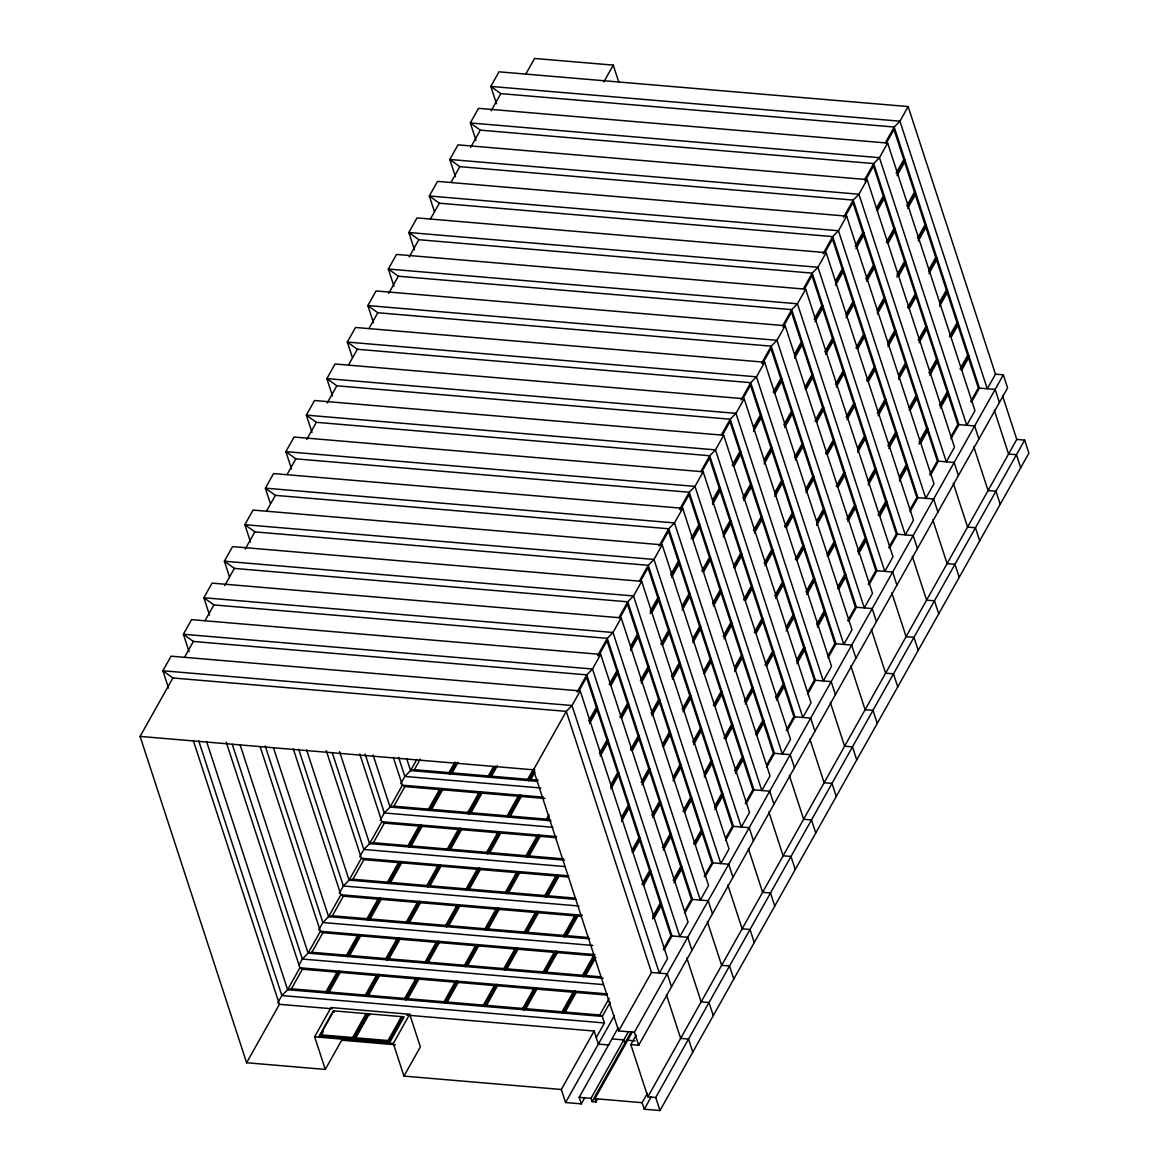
<?xml version="1.0" encoding="UTF-8"?>
<svg xmlns="http://www.w3.org/2000/svg" width="1169" height="1169" viewBox="0 0 1169 1169"><rect width="100%" height="100%" fill="white"/><g stroke="black" fill="none" stroke-linecap="round" stroke-linejoin="round"><path stroke-width="1.5" d="M395.327 1044.765L341.684 1040.205L325.289 1069.43L246.615 1062.753L140.09 736.412L172.88 677.976L566.264 711.38L572.006 705.521L580.204 690.923L171.083 656.174L162.886 670.772L168.541 688.088M184.6 657.095L193.382 641.445L586.765 674.864L592.508 669.004L600.705 654.392L191.584 619.643L183.387 634.256L189.042 651.571M205.086 620.578L213.883 604.928L607.266 638.347L612.994 632.487L621.192 617.875L212.071 583.126L203.874 597.739L209.529 615.055M224.711 585.625L234.37 568.412L627.753 601.816L633.496 595.956L641.693 581.358L232.573 546.595L224.375 561.208L229.46 576.799M245.198 549.109L254.871 531.88L648.254 565.299L653.982 559.44L662.18 544.827L253.059 510.079L244.862 524.691L250.517 542.007M266.576 511.014L275.358 495.364L668.741 528.768L674.484 522.923L682.681 508.31L273.561 473.562L265.363 488.16L270.448 503.751M287.077 474.497L295.859 458.847L689.242 492.251L694.985 486.392L703.183 471.779L294.062 437.031L285.864 451.643L291.505 468.959M306.687 439.529L316.346 422.316L709.729 455.735L715.472 449.875L723.669 435.263L314.549 400.514L306.351 415.127L312.006 432.442M327.188 403.013L336.847 385.799L730.23 419.203L735.973 413.344L744.171 398.746L335.05 363.997L326.852 378.595L332.507 395.911M348.552 364.933L357.349 349.268L750.732 382.687L756.46 376.827L764.658 362.215L355.537 327.466L347.339 342.079L352.424 357.67M369.053 328.401L377.835 312.751L771.219 346.17L776.961 340.311L785.159 325.698L376.038 290.949L367.84 305.562L373.495 322.878M388.663 293.448L398.337 276.235L791.72 309.639L797.448 303.779L805.646 289.181L396.539 254.433L388.327 269.031L393.982 286.347M409.165 256.932L418.823 239.703L812.207 273.122L817.949 267.263L826.147 252.65L417.026 217.902L408.829 232.514L414.484 249.83M430.543 218.837L439.325 203.187L832.708 236.606L838.451 230.746L846.648 216.133L437.527 181.385L429.33 195.997L434.415 211.574M451.029 182.32L459.812 166.67L853.209 200.074L858.937 194.215L867.135 179.602L458.014 144.854L449.817 159.466L455.472 176.782M470.654 147.367L480.313 130.139L873.696 163.558L879.439 157.698L887.636 143.086L478.516 108.337L470.318 122.95L475.973 140.265M491.141 110.836L500.814 93.622L894.197 127.026L899.925 121.181L908.123 106.569L499.002 71.82L490.805 86.418L496.46 103.734M526.021 73.691L534.584 58.45L613.257 65.128L618.869 82.312M603.847 81.903L613.257 65.128M277.769 1002.87L281.861 995.564L287.603 989.705L299.907 967.786L226.245 742.125M299.089 964.878L302.362 959.033L308.105 953.188L320.394 931.269L260.336 747.269M318.757 929.823L322.863 922.516L328.591 916.657L340.895 894.753L293.302 748.934M339.258 893.306L343.35 886L349.093 880.14L361.382 858.221L326.253 750.6M359.745 856.775L363.851 849.468L369.579 843.609L381.883 821.705L359.789 754.005M380.246 820.258L384.338 812.952L390.081 807.092L402.37 785.173L393.31 757.41M400.733 783.741L404.839 776.435L410.567 770.576L416.719 759.616M246.615 1062.753L279.406 1004.317L193.28 740.459M206.577 741.482L287.603 989.705L291.402 988.799L302.391 969.233L337.008 972.17L339.244 971.132L340.15 972.433L376.345 975.501L378.581 974.478L379.501 975.779L415.682 978.848L417.917 977.81L418.838 979.111L455.019 982.194L457.254 981.156L458.175 982.457L494.37 985.525L496.591 984.503L497.512 985.803L533.707 988.872L535.928 987.834L536.849 989.135L573.044 992.218L575.265 991.18L576.185 992.481L607.339 995.126M240.113 744.872L308.105 953.188L311.904 952.282L322.892 932.701L357.509 935.638L359.731 934.615L360.651 935.916L396.846 938.985L399.067 937.947L399.988 939.248L436.183 942.331L438.404 941.293L439.325 942.594L475.52 945.663L477.756 944.64L478.662 945.94L514.857 949.009L517.093 947.971L517.999 949.272L554.194 952.355L556.429 951.318L557.35 952.618L593.531 955.687L582.557 975.267L583.463 976.568L585.698 975.53L601.275 976.86M273.634 748.277L328.591 916.657L332.391 915.765L343.379 896.185L377.996 899.122L380.232 898.084L381.152 899.385L417.333 902.468L419.569 901.431L420.489 902.731L456.67 905.8L458.906 904.777L459.826 906.077L496.021 909.146L498.242 908.108L499.163 909.409L535.358 912.492L537.579 911.455L538.5 912.755L574.695 915.824L576.916 914.801L577.837 916.101L581.461 916.408M306.599 749.943L349.093 880.14L352.892 879.234L363.88 859.653L398.497 862.605L400.719 861.568L401.639 862.868L437.834 865.937L440.055 864.914L440.976 866.214L477.171 869.283L479.407 868.246L480.313 869.546L516.508 872.629L518.744 871.592L519.664 872.892L555.845 875.961L558.081 874.923L559.001 876.239L568.046 876.998M339.551 751.609L369.579 843.609L373.393 842.717L384.367 823.137L418.984 826.074L421.22 825.051L422.141 826.351L458.336 829.42L460.557 828.383L461.477 829.683L497.673 832.766L499.894 831.729L500.814 833.029L537.009 836.098L539.23 835.061L540.151 836.376L556.444 837.749M373.086 755.013L390.081 807.092L393.88 806.186L404.869 786.62L439.486 789.557L441.721 788.52L442.627 789.82L478.822 792.903L481.058 791.866L481.964 793.166L518.159 796.235L520.395 795.198L521.316 796.513L544.827 798.5M406.607 758.418L410.567 770.576L414.381 769.67L420.299 759.134M596.248 1037.575L604.446 1022.963L602.313 1016.431L599.814 1014.999L565.197 1012.062L562.976 1013.099L562.055 1011.784L525.86 1008.715L523.639 1009.753L522.718 1008.452L486.523 1005.369L484.302 1006.407L483.382 1005.106L447.186 1002.038L444.951 1003.075L444.045 1001.76L407.849 998.691L405.614 999.729L404.708 998.428L368.513 995.345L366.277 996.383L365.356 995.082L329.176 992.013L326.94 993.051L326.019 991.736L337.008 972.17M582.557 975.267L546.361 972.199L544.126 973.222L543.205 971.921L507.025 968.853L504.789 969.89L503.868 968.59L467.688 965.506L465.452 966.544L464.531 965.243L428.336 962.175L426.115 963.212L425.195 961.897L388.999 958.828L386.778 959.866L385.858 958.565L349.663 955.482L347.441 956.52L346.521 955.219L357.509 935.638M588.562 937.523L566.848 935.668L564.627 936.705L563.706 935.405L527.511 932.336L525.29 933.359L524.37 932.058L488.174 928.99L485.953 930.027L485.033 928.727L448.838 925.643L446.602 926.681L445.696 925.38L409.501 922.312L407.265 923.349L406.359 922.034L370.164 918.966L367.928 920.003L367.008 918.702L377.996 899.122M575.148 898.113L548.013 895.805L545.777 896.842L544.856 895.542L508.676 892.473L506.44 893.496L505.519 892.195L469.339 889.127L467.103 890.164L466.183 888.864L430.002 885.781L427.766 886.818L426.846 885.517L390.651 882.449L388.429 883.472L387.509 882.171L398.497 862.605M563.546 858.864L529.162 855.942L526.941 856.979L526.021 855.679L489.826 852.61L487.605 853.633L486.684 852.333L450.489 849.264L448.268 850.301L447.347 849.001L411.152 845.918L408.916 846.955L408.01 845.655L418.984 826.074M549.664 819.425L547.428 820.463L546.522 819.162L510.327 816.079L508.091 817.116L507.171 815.816L470.99 812.747L468.754 813.77L467.834 812.47L431.653 809.401L429.418 810.438L428.497 809.138L439.486 789.557M538.061 780.176L530.814 779.562L528.593 780.6L527.672 779.299L491.477 776.216L489.256 777.253L488.335 775.953L452.14 772.884L449.919 773.907L448.998 772.607L454.916 762.071M326.94 993.051L339.244 971.132M347.441 956.52L359.731 934.615M367.928 920.003L380.232 898.084M388.429 883.472L400.719 861.568M408.916 846.955L421.22 825.051M429.418 810.438L441.721 788.52M449.919 773.907L456.056 762.962M329.176 992.013L340.15 972.433M349.663 955.482L360.651 935.916M370.164 918.966L381.152 899.385M390.651 882.449L401.639 862.868M411.152 845.918L422.141 826.351M431.653 809.401L442.627 789.82M452.14 772.884L458.058 762.334M325.289 1069.43L314.636 1036.801L331.032 1007.576L409.705 1014.254L420.358 1046.898L403.963 1076.108L561.325 1089.479L594.115 1031.043L406.739 1015.13M318.567 1037.137L333.326 1010.834L404.138 1016.855L389.379 1043.143M353.053 1038.832L352.629 1037.531L366.072 1013.567L366.496 1014.882L353.053 1038.832L320.803 1036.099L320.379 1034.784L333.823 1010.834L334.246 1012.135M320.803 1036.099L323.316 1031.599M365.356 995.082L376.345 975.501M385.858 958.565L396.846 938.985M406.359 922.034L417.333 902.468M426.846 885.517L437.834 865.937M447.347 849.001L458.336 829.42M467.834 812.47L478.822 792.903M488.335 775.953L493.406 766.922M366.277 996.383L378.581 974.478M386.778 959.866L399.067 937.947M407.265 923.349L419.569 901.431M427.766 886.818L440.055 864.914M448.268 850.301L460.557 828.383M468.754 813.77L481.058 791.866M489.256 777.253L495.393 766.294M368.513 995.345L379.501 975.779M388.999 958.828L399.988 939.248M409.501 922.312L420.489 902.731M430.002 885.781L440.976 866.214M450.489 849.264L461.477 829.683M470.99 812.747L481.964 793.166M491.477 776.216L497.395 765.68M353.973 1040.132L368.732 1013.844M388.459 1041.842L388.035 1040.542L401.478 1016.577L401.902 1017.878L388.459 1041.842L356.209 1039.095L355.785 1037.794L369.229 1013.844L369.652 1015.145M404.708 998.428L415.682 978.848M425.195 961.897L436.183 942.331M445.696 925.38L456.67 905.8M466.183 888.864L477.171 869.283M486.684 852.333L497.673 832.766M507.171 815.816L518.159 796.235M527.672 779.299L533.59 768.749M618.693 1030.897L533.473 769.816L566.264 711.38L651.484 972.462L618.693 1030.897L634.431 1032.227L1003.338 374.84L995.477 374.168L987.279 388.78L899.925 121.181L490.805 86.418L500.814 93.622M577.106 692.077L586.765 674.864L671.985 935.931L664.08 950.017M597.593 655.561L607.266 638.347L692.472 899.414L684.566 913.5M618.971 617.466L627.753 601.816L712.973 862.897L705.068 876.984M639.472 580.949L648.254 565.299L733.46 826.366L725.554 840.453M659.082 545.996L668.741 528.768L753.961 789.849L746.056 803.936M679.584 509.465L689.242 492.251L774.462 753.318L766.557 767.405M700.947 471.385L709.729 455.735L794.949 716.802L787.044 730.888M721.448 434.868L730.23 419.203L815.451 680.285L807.545 694.371M741.058 399.9L750.732 382.687L835.937 643.754L828.032 657.84M761.56 363.384L771.219 346.17L856.439 607.237L848.533 621.323M782.938 325.289L791.72 309.639L876.925 570.72L869.035 584.807M803.424 288.772L812.207 273.122L897.427 534.189L889.521 548.276M823.049 253.819L832.708 236.606L917.928 497.673L910.023 511.759M843.536 217.288L853.209 200.074L938.415 461.156L930.509 475.242M864.914 179.208L873.696 163.558L958.916 424.625L951.011 438.711M885.415 142.691L894.197 127.026L979.403 388.108L971.497 402.194M405.614 999.729L417.917 977.81M426.115 963.212L438.404 941.293M446.602 926.681L458.906 904.777M467.103 890.164L479.407 868.246M487.605 853.633L499.894 831.729M508.091 817.116L520.395 795.198M528.593 780.6L534.744 769.64M578.933 690.894L586.531 677.333L596.336 707.362L588.723 720.908M598.586 655.867L607.032 640.817L616.837 670.831L609.224 684.391M619.921 617.846L627.519 604.285L637.324 634.314L630.559 646.369M640.422 581.329L648.021 567.769L657.826 597.797L650.212 611.343M660.909 544.798L668.522 531.252L678.312 561.266L670.714 574.827M680.563 509.786L689.009 494.721L698.814 524.749L691.2 538.295M701.897 471.75L709.51 458.204L719.3 488.233L712.549 500.274M722.398 435.233L729.997 421.688L739.802 451.702L732.203 465.262M742.885 398.717L750.498 385.156L760.303 415.185L753.537 427.226M762.539 363.691L770.999 348.64L780.79 378.668L773.191 392.214M783.04 327.174L791.486 312.123L801.291 342.137L794.525 354.192M804.374 289.152L811.987 275.592L821.778 305.62L814.179 319.166M824.876 252.621L832.474 239.075L842.279 269.089L835.514 281.144M845.362 216.104L852.975 202.544L862.766 232.573L855.167 246.133M865.016 181.093L873.462 166.027L883.267 196.056L876.502 208.097M886.365 143.056L893.964 129.511L903.769 159.525L896.155 173.085M407.849 998.691L418.838 979.111M428.336 962.175L439.325 942.594M448.838 925.643L459.826 906.077M469.339 889.127L480.313 869.546M489.826 852.61L500.814 833.029M510.327 816.079L521.316 796.513M530.814 779.562L535.051 772.037M403.963 1076.108L393.31 1043.479L409.705 1014.254M589.512 721.58L597.417 707.493M610.013 685.063L617.919 670.977M630.5 648.547L638.406 634.446M650.125 613.579L658.907 597.929M671.488 575.499L679.394 561.412M691.99 538.967L699.895 524.881M712.476 502.451L720.382 488.364M732.978 465.934L740.883 451.848M753.479 429.403L761.384 415.316M773.966 392.886L781.871 378.8M794.467 356.37L802.372 342.283M814.954 319.838L822.859 305.752M835.455 283.322L843.36 269.235M855.956 246.805L863.862 232.704M876.443 210.274L884.349 196.187M896.944 173.757L904.85 159.671M589.585 723.523L597.184 709.978L606.989 739.992L599.376 753.552M610.919 685.502L617.685 673.446L627.475 703.475L619.877 717.021M630.573 650.475L638.172 636.93L647.977 666.944L640.378 680.504M651.907 612.454L658.673 600.398L668.478 630.427L660.865 643.987M671.561 577.442L679.174 563.882L688.965 593.91L682.214 605.951M692.91 539.406L699.661 527.365L709.466 557.379L701.853 570.94M712.549 504.394L720.162 490.834L729.953 520.863L723.202 532.903M733.898 466.358L740.649 454.317L750.454 484.346L742.841 497.892M753.537 431.346L761.151 417.801L770.956 447.815L764.19 459.87M774.886 393.325L781.637 381.269L791.442 411.298L783.844 424.844M794.54 358.298L802.139 344.753L811.944 374.781L805.178 386.822M815.027 321.782L822.64 308.236L832.43 338.25L824.832 351.811M835.528 285.265L843.127 271.705L852.932 301.734L846.166 313.774M856.015 248.734L863.628 235.188L873.418 265.202L865.82 278.763M877.364 210.712L884.115 198.657L893.92 228.686L886.321 242.231M897.003 175.701L904.616 162.14L914.421 192.169L906.808 205.715M444.045 1001.76L455.019 982.194M464.531 965.243L475.52 945.663M485.033 928.727L496.021 909.146M505.519 892.195L516.508 872.629M526.021 855.679L537.009 836.098M546.522 819.162L549.05 814.632M444.951 1003.075L457.254 981.156M465.452 966.544L477.756 944.64M485.953 930.027L498.242 908.108M506.44 893.496L518.744 871.592M526.941 856.979L539.23 835.061M547.428 820.463L549.196 817.321M447.186 1002.038L458.175 982.457M467.688 965.506L478.662 945.94M488.174 928.99L499.163 909.409M508.676 892.473L519.664 872.892M529.162 855.942L540.151 836.376M600.165 754.224L608.07 740.123M620.666 717.693L628.571 703.606M641.153 681.176L649.058 667.09M661.654 644.645L669.559 630.559M682.141 608.128L690.046 594.042M702.642 571.612L710.547 557.525M723.129 535.081L731.034 520.994M743.63 498.564L751.535 484.477M764.131 462.047L772.037 447.961M784.618 425.516L792.524 411.43M805.12 388.999L813.025 374.913M825.606 352.483L833.512 338.382M846.108 315.951L854.013 301.865M866.594 279.435L874.5 265.348M887.096 242.904L895.001 228.817M907.597 206.387L915.502 192.3M600.238 756.153L607.836 742.607L617.641 772.621L610.876 784.677M621.572 718.131L628.337 706.076L638.128 736.105L630.529 749.665M641.226 683.12L648.824 669.559L658.629 699.588L651.031 713.134M662.56 645.083L669.326 633.043L679.131 663.057L671.517 676.617M682.214 610.072L689.827 596.511L699.617 626.54L692.866 638.581M703.548 572.036L710.314 559.995L720.119 590.024L712.505 603.569M723.202 537.024L730.815 523.478L740.605 553.492L733.854 565.548M743.703 500.507L751.302 486.947L761.107 516.976L753.494 530.521M764.19 463.976L771.803 450.43L781.593 480.459L774.842 492.5M784.691 427.459L792.29 413.914L802.095 443.928L794.496 457.488M806.025 389.438L812.791 377.382L822.596 407.411L814.983 420.957M825.679 354.412L833.292 340.866L843.083 370.88L835.484 384.44M846.181 317.895L853.779 304.335L863.584 334.363L855.971 347.924M866.667 281.378L874.28 267.818L884.071 297.847L877.32 309.887M888.016 243.342L894.767 231.301L904.572 261.315L896.974 274.876M907.655 208.33L915.269 194.77L925.074 224.799L917.46 238.344M483.382 1005.106L494.37 985.525M503.868 968.59L514.857 949.009M524.37 932.058L535.358 912.492M544.856 895.542L555.845 875.961M484.302 1006.407L496.591 984.503M504.789 969.89L517.093 947.971M525.29 933.359L537.579 911.455M545.777 896.842L558.081 874.923M486.523 1005.369L497.512 985.803M507.025 968.853L517.999 949.272M527.511 932.336L538.5 912.755M548.013 895.805L559.001 876.239M610.817 786.854L618.722 772.767M631.304 750.323L639.209 736.236M651.805 713.806L659.711 699.72M672.307 677.289L680.212 663.203M692.793 640.758L700.699 626.672M713.295 604.241L721.2 590.155M733.781 567.725L741.687 553.638M754.283 531.194L762.188 517.107M774.784 494.677L782.689 480.591M795.271 458.16L803.176 444.074M815.772 421.629L823.677 407.543M836.259 385.112L844.164 371.026M856.76 348.581L864.665 334.495M877.247 312.065L885.152 297.978M896.871 277.111L905.654 261.461M918.249 239.017L926.155 224.93M610.89 788.797L618.489 775.237L628.294 805.266L621.528 817.306M632.224 750.761L638.99 738.72L648.78 768.734L641.182 782.295M651.878 715.749L659.477 702.189L669.282 732.218L662.516 744.258M672.365 679.218L679.978 665.672L689.783 695.701L682.17 709.247M692.866 642.702L700.479 629.156L710.27 659.17L703.519 671.225M713.368 606.185L720.966 592.625L730.771 622.653L723.158 636.199M734.702 568.149L741.467 556.108L751.258 586.137L743.659 599.682M754.356 533.137L761.954 519.591L771.759 549.605L764.146 563.166M774.842 496.62L782.456 483.06L792.246 513.089L784.647 526.634M795.344 460.089L802.942 446.543L812.747 476.557L805.982 488.613M816.678 422.067L823.444 410.012L833.249 440.041L825.635 453.601M836.332 387.056L843.945 373.495L853.735 403.524L846.137 417.07M857.666 349.02L864.432 336.979L874.237 366.993L866.624 380.553M877.32 314.008L884.933 300.448L894.723 330.476L887.972 342.517M898.669 275.972L905.42 263.931L915.225 293.96L907.612 307.505M918.308 240.96L925.921 227.414L935.726 257.428L928.96 269.484M621.47 819.484L629.375 805.397M641.956 782.967L649.862 768.881M662.458 746.436L670.363 732.349M682.959 709.919L690.864 695.833M703.446 673.402L711.351 659.316M723.947 636.871L731.852 622.785M744.434 600.355L752.339 586.268M764.935 563.838L772.841 549.751M785.436 527.307L793.327 513.22M805.923 490.79L813.829 476.704M826.425 454.259L834.33 440.172M846.911 417.742L854.817 403.656M867.413 381.226L875.318 367.139M887.899 344.694L895.805 330.608M908.401 308.178L916.306 294.091M928.902 271.661L936.807 257.575M621.543 821.427L629.141 807.867L638.946 837.895L632.181 849.936M642.029 784.896L649.643 771.35L659.433 801.379L651.834 814.925M663.378 746.874L670.129 734.833L679.934 764.847L673.169 776.903M683.017 711.863L690.631 698.302L700.436 728.331L692.822 741.877M704.366 673.826L711.117 661.786L720.922 691.814L713.324 705.36M724.02 638.815L731.619 625.269L741.424 655.283L734.658 667.338M745.354 600.793L752.12 588.738L761.91 618.766L754.312 632.312M765.008 565.767L772.607 552.221L782.412 582.235L774.799 595.795M786.342 527.745L793.108 515.69L802.898 545.718L795.3 559.279M805.996 492.733L813.595 479.173L823.4 509.202L816.634 521.242M827.331 454.697L834.096 442.656L843.901 472.671L836.288 486.231M846.984 419.686L854.597 406.125L864.388 436.154L857.637 448.195M868.319 381.649L875.084 369.609L884.889 399.637L877.276 413.183M887.972 346.638L895.586 333.092L905.376 363.106L898.625 375.161M909.321 308.616L916.072 296.561L925.877 326.589L918.264 340.135M928.96 273.59L936.574 260.044L946.364 290.073L939.613 302.113M522.718 1008.452L533.707 988.872M543.205 971.921L554.194 952.355M563.706 935.405L574.695 915.824M523.639 1009.753L535.928 987.834M544.126 973.222L556.429 951.318M564.627 936.705L576.916 914.801M525.86 1008.715L536.849 989.135M546.361 972.199L557.35 952.618M566.848 935.668L577.837 916.101M632.122 852.113L640.027 838.027M652.609 815.597L660.514 801.51M673.11 779.08L681.016 764.994M693.612 742.549L701.517 728.462M714.098 706.032L722.004 691.946M734.6 669.516L742.505 655.429M755.086 632.984L762.992 618.898M775.588 596.468L783.493 582.381M796.074 559.951L803.98 545.85M816.576 523.42L824.481 509.333M837.077 486.903L844.982 472.817M857.564 450.372L865.469 436.285M878.065 413.855L885.97 399.769M898.552 377.339L906.457 363.252M919.053 340.807L926.959 326.721M939.555 304.291L947.46 290.204M633.028 852.552L639.794 840.511L649.599 870.525L641.986 884.085M652.682 817.54L660.295 803.98L670.085 834.008L662.487 847.554M673.183 781.009L680.782 767.463L690.587 797.492L682.974 811.038M693.67 744.492L701.283 730.946L711.073 760.961L704.322 773.016M715.019 706.471L721.77 694.415L731.575 724.444L723.976 737.99M734.673 671.444L742.271 657.899L752.076 687.927L744.463 701.473M756.007 633.423L762.772 621.382L772.563 651.396L764.964 664.956M775.661 598.411L783.259 584.851L793.064 614.879L786.299 626.92M796.995 560.375L803.761 548.334L813.551 578.348L805.952 591.909M816.649 525.363L824.247 511.803L834.052 541.832L827.287 553.872M837.983 487.327L844.749 475.286L854.554 505.315L846.941 518.861M857.637 452.315L865.235 438.77L875.04 468.784L868.275 480.839M878.138 415.799L885.737 402.238L895.542 432.267L887.929 445.813M898.625 379.267L906.238 365.722L916.028 395.75L909.277 407.791M919.126 342.751L926.725 329.205L936.53 359.219L928.917 372.779M939.613 306.234L947.226 292.674L957.016 322.702L949.418 336.248M562.055 1011.784L573.044 992.218M562.976 1013.099L575.265 991.18M583.463 976.568L594.889 956.227M565.197 1012.062L576.185 992.481M585.698 975.53L595.839 957.469M642.775 884.758L650.68 870.671M663.261 848.226L671.167 834.14M683.763 811.71L691.668 797.623M704.264 775.193L712.169 761.107M724.751 738.662L732.656 724.575M745.252 702.145L753.157 688.059M765.739 665.629L773.644 651.528M786.24 629.097L794.146 615.011M806.727 592.581L814.632 578.494M827.228 556.049L835.134 541.963M847.73 519.533L855.635 505.446M868.216 483.016L876.122 468.93M888.718 446.485L896.623 432.398M909.204 409.968L917.11 395.882M929.706 373.452L937.611 359.365M950.192 336.92L958.098 322.834M643.681 885.181L650.446 873.141L660.251 903.169L652.638 916.715M663.334 850.17L670.948 836.624L680.738 866.638L673.139 880.199M684.683 812.148L691.434 800.093L701.239 830.122L693.626 843.667M704.322 777.122L711.936 763.576L721.726 793.605L714.975 805.646M725.671 739.1L732.422 727.06L742.227 757.074L734.629 770.634M745.311 704.089L752.924 690.528L762.729 720.557L755.963 732.598M766.659 666.052L773.425 654.012L783.215 684.026L775.617 697.586M786.313 631.041L793.912 617.48L803.717 647.509L796.951 659.55M806.8 594.524L814.413 580.964L824.203 610.992L816.605 624.538M828.149 556.488L834.9 544.447L844.705 574.461L837.939 586.517M847.788 521.476L855.401 507.916L865.192 537.945L857.593 551.49M868.289 484.945L875.888 471.399L885.693 501.428L878.094 514.974M888.791 448.428L896.389 434.883L906.194 464.897L899.429 476.952M910.125 410.407L916.891 398.351L926.681 428.38L919.082 441.926M929.779 375.381L937.377 361.835L947.182 391.863L939.569 405.409M951.113 337.359L957.879 325.318L967.669 355.332L960.07 368.893M652.55 918.951L661.333 903.301M673.914 880.871L681.819 866.784M694.415 844.339L702.321 830.253M714.902 807.823L722.807 793.736M735.403 771.306L743.309 757.22M755.905 734.775L763.81 720.688M776.391 698.258L784.297 684.172M796.893 661.727L804.798 647.641M817.379 625.21L825.285 611.124M837.881 588.694L845.786 574.607M858.382 552.163L866.287 538.076M878.869 515.646L886.774 501.559M899.37 479.129L907.276 465.043M918.98 444.162L927.762 428.512M940.358 406.081L948.264 391.995M960.845 369.565L968.75 355.478M599.814 1014.999L609.122 998.428M654.333 917.826L661.099 905.77L670.904 935.799L663.291 949.345M673.987 882.8L681.6 869.254L691.39 899.282L684.639 911.323M695.336 844.778L702.087 832.737L711.892 862.751L704.279 876.312M714.975 809.766L722.588 796.206L732.378 826.235L725.628 838.275M735.476 773.235L743.075 759.689L752.88 789.703L745.281 803.264M756.811 735.213L763.576 723.158L773.381 753.187L766.616 765.242M776.464 700.202L784.078 686.641L793.868 716.67L786.269 730.216M796.966 663.671L804.564 650.125L814.369 680.139L807.604 692.194M817.452 627.154L825.066 613.593L834.856 643.622L828.105 655.663M838.801 589.118L845.552 577.077L855.357 607.106L847.744 620.651M858.441 554.106L866.054 540.56L875.844 570.574L868.246 584.135M879.789 516.084L886.54 504.029L896.345 534.058L888.747 547.603M899.443 481.058L907.042 467.512L916.847 497.541L910.081 509.582M920.777 443.036L927.543 430.996L937.333 461.01L929.735 474.57M940.431 408.025L948.03 394.464L957.835 424.493L951.069 436.534M961.766 369.988L968.531 357.948L978.321 387.962L970.723 401.522M610.218 1002.344L602.313 1016.431L287.603 989.705M584.865 1097.545L581.314 1103.872L565.577 1102.528L614.412 1015.51M581.314 1103.872L579.181 1097.34L618.211 1027.785M597.754 1098.787L595.985 1101.943L592.055 1101.607L590.988 1098.349L628.235 1031.964M592.055 1101.607L631.085 1032.052M595.985 1101.943L594.919 1098.67L632.166 1032.3M647.86 1096.829L1016.782 439.427L1024.643 440.099L655.736 1097.501L647.86 1096.829L630.822 1044.618L636.141 1035.135M630.822 1044.618L638.683 1045.276L1007.605 387.889L1003.338 374.84M1024.643 440.099L1028.91 453.148L659.988 1110.55L644.265 1109.22L642.132 1102.688L647.451 1093.205M644.265 1109.22L651.352 1096.58M979.403 388.108L995.14 389.438L999.407 402.501M958.916 424.625L974.654 425.969L978.906 439.018M938.415 461.156L954.152 462.486L958.419 475.535M917.928 497.673L933.651 499.002L937.918 512.066M897.427 534.189L913.164 535.534L917.431 548.582M876.925 570.72L892.663 572.05L896.93 585.099M856.439 607.237L872.176 608.567L876.429 621.63M835.937 643.754L851.675 645.098L855.942 658.147M815.451 680.285L831.188 681.615L835.44 694.678M794.949 716.802L810.687 718.146L814.954 731.195M774.462 753.318L790.186 754.663L794.452 767.712M140.09 736.412L533.473 769.816M753.961 789.849L769.699 791.179L773.951 804.243M414.381 769.67L448.998 772.607M410.567 770.576L537.535 781.36M540.75 787.979L404.839 776.435L398.614 757.38M543.643 797.185L402.37 785.173L404.869 786.62M733.46 826.366L749.197 827.71L753.464 840.759M393.88 806.186L428.497 809.138M390.081 807.092L551.008 820.77M552.879 827.272L384.338 812.952L365.123 754.078M556.517 836.536L381.883 821.705L384.367 823.137M712.973 862.897L728.711 864.227L732.963 877.276M373.393 842.717L408.01 845.655M369.579 843.609L564.481 860.165M565.007 866.565L363.851 849.468L332.201 752.5M568.806 875.844L361.382 858.221L363.88 859.653M692.472 899.414L708.209 900.744L712.476 913.807M352.892 879.234L387.509 882.171M349.093 880.14L576.185 899.429M578.947 906.004L343.35 886L298.694 749.197M582.279 915.254L340.895 894.753L343.379 896.185M671.985 935.931L687.723 937.275L691.975 950.324M332.391 915.765L367.008 918.702M328.591 916.657L589.658 938.839M592.873 945.458L322.863 922.516L265.202 745.895M595.079 954.605L320.394 931.269L322.892 932.701M651.484 972.462L667.221 973.792L671.488 986.841M311.904 952.282L346.521 955.219M308.105 953.188L603.131 978.234M603.189 984.59L302.362 959.033L232.28 744.317M607.456 993.913L299.907 967.786L302.391 969.233M291.402 988.799L326.019 991.736M604.446 1022.963L281.861 995.564L198.774 741.014M279.406 1004.317L332.157 1008.789M611.971 1038.905L623.778 1039.913L624.845 1043.172M627.709 1040.249L634.972 1040.863M608.859 1044.984L598.367 1044.092L594.115 1031.043M320.379 1034.784L352.629 1037.531M355.785 1037.794L388.035 1040.542M314.636 1036.801L393.31 1043.479M579.181 1097.34L590.988 1098.349M594.919 1098.67L642.132 1102.688M480.313 130.139L470.318 122.95L879.439 157.698L966.778 425.297L974.975 410.684L887.636 143.086M459.812 166.67L449.817 159.466L858.937 194.215L946.291 461.813L954.489 447.216L867.135 179.602M439.325 203.187L429.33 195.997L838.451 230.746L925.79 498.345L933.987 483.732L846.648 216.133M418.823 239.703L408.829 232.514L817.949 267.263L905.288 534.861L913.5 520.249L826.147 252.65M398.337 276.235L388.327 269.031L797.448 303.779L884.801 571.378L892.999 556.78L805.646 289.181M377.835 312.751L367.84 305.562L776.961 340.311L864.3 607.909L872.498 593.297L785.159 325.698M357.349 349.268L347.339 342.079L756.46 376.827L843.813 644.426L852.011 629.813L764.658 362.215M336.847 385.799L326.852 378.595L735.973 413.344L823.312 680.942L831.51 666.345L744.171 398.746M316.346 422.316L306.351 415.127L715.472 449.875L802.825 717.474L811.023 702.861L723.669 435.263M295.859 458.847L285.864 451.643L694.985 486.392L782.324 753.99L790.522 739.378L703.183 471.779M275.358 495.364L265.363 488.16L674.484 522.923L761.823 790.522L770.02 775.909L682.681 508.31M254.871 531.88L244.862 524.691L653.982 559.44L741.336 827.038L749.534 812.426L662.18 544.827M234.37 568.412L224.375 561.208L633.496 595.956L720.835 863.555L729.032 848.957L641.693 581.358M213.883 604.928L203.874 597.739L612.994 632.487L700.348 900.086L708.546 885.474L621.192 617.875M193.382 641.445L183.387 634.256L592.508 669.004L679.847 936.603L688.044 921.99L600.705 654.392M172.88 677.976L162.886 670.772L572.006 705.521L659.36 973.119L667.557 958.522L580.204 690.923M908.123 106.569L995.477 374.168M1002.491 395.633L1016.782 439.427M1020.712 467.761L1016.446 454.712L1008.584 454.04L994.293 410.246M1000.211 504.292L995.959 491.228L988.083 490.556L973.792 446.777M979.724 540.809L975.457 527.76L967.596 527.087L953.29 483.294M959.223 577.325L954.956 564.276L947.095 563.604L932.804 519.81M938.722 613.857L934.469 600.793L926.593 600.135L912.302 556.342M918.235 650.373L913.968 637.324L906.107 636.652L891.815 592.858M897.734 686.89L893.481 673.841L885.605 673.169L871.314 629.375M877.247 723.421L872.98 710.357L865.118 709.7L850.813 665.906M856.745 759.938L852.493 746.889L844.617 746.217L830.326 702.423M836.259 796.454L831.992 783.405L824.13 782.733L809.825 738.94M815.757 832.986L811.491 819.937L803.629 819.264L789.338 775.471M795.256 869.502L791.004 856.453L783.128 855.781L768.837 811.987M774.769 906.033L770.503 892.97L762.641 892.312L748.35 848.519M754.268 942.55L750.016 929.501L742.14 928.829L727.849 885.035M733.781 979.067L729.514 966.018L721.653 965.346L707.347 921.552M713.28 1015.598L709.013 1002.534L701.152 1001.877L686.861 958.083M692.779 1052.115L688.526 1039.066L680.65 1038.393L666.359 994.6M634.431 1032.227L638.683 1045.276M655.736 1097.501L659.988 1110.55M561.325 1089.479L565.577 1102.528"/></g></svg>
